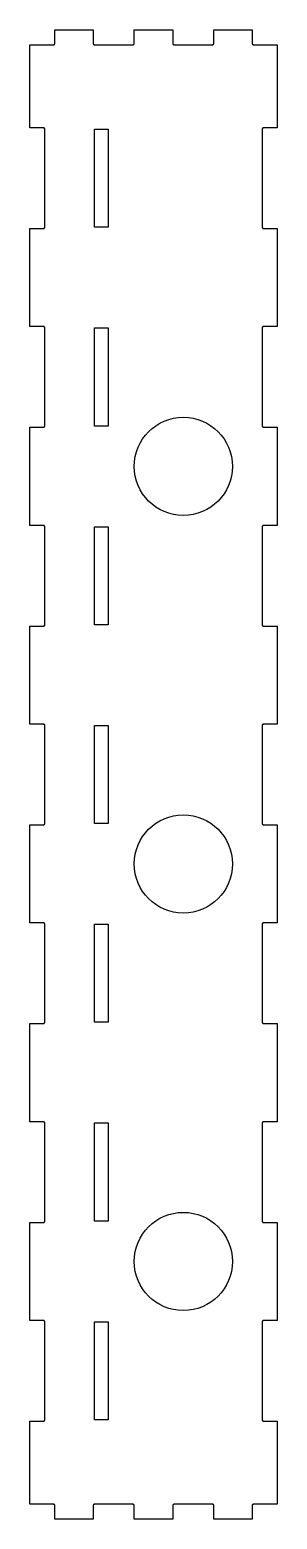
# Model space of a CAD drawing. Extents: x 80 to 130, y -1 to 298.
import ezdxf

# ---------------------------------------------------------------- set-up
doc = ezdxf.new("R2010")
doc.units = 0
doc.layers.add('Layer_1', color=7, linetype='CONTINUOUS')

msp = doc.modelspace()

# ---------------------------------------------------------------- linework, layer by layer
at = {"layer": 'Layer_1', "color": 7}
for points in [[(85.145092, 298.3674), (92.881552, 298.3674), (92.881552, 295.499878), (93.013844, 295.499878), (93.013844, 295.367587), (101.01232, 295.367587), (101.01232, 295.499878), (101.144612, 295.499878), (101.144612, 298.3674), (108.881071, 298.3674), (108.881071, 295.499878), (109.013363, 295.499878), (109.013363, 295.367587), (117.01131, 295.367587), (117.01131, 295.499878), (117.143602, 295.499878), (117.143602, 298.3674), (124.880088, 298.3674), (124.880088, 295.499878), (125.012379, 295.499878), (125.012379, 295.367587), (129.880812, 295.367587), (129.880812, 278.632196), (127.012759, 278.632196), (127.012759, 278.499905), (126.880468, 278.499905), (126.880468, 258.500117), (127.012759, 258.500117), (127.012759, 258.367826), (129.880812, 258.367826), (129.880812, 238.632105), (127.012759, 238.632105), (127.012759, 238.499813), (126.880468, 238.499813), (126.880468, 218.500026), (127.012759, 218.500026), (127.012759, 218.367734), (129.880812, 218.367734), (129.880812, 198.632013), (127.012759, 198.632013), (127.012759, 198.499721), (126.880468, 198.499721), (126.880468, 178.499934), (127.012759, 178.499934), (127.012759, 178.367643), (129.880812, 178.367643), (129.880812, 158.632437), (127.012759, 158.632437), (127.012759, 158.500145), (126.880468, 158.500145), (126.880468, 138.500359), (127.012759, 138.500359), (127.012759, 138.368067), (129.880812, 138.368067), (129.880812, 118.632345), (127.012759, 118.632345), (127.012759, 118.500053), (126.880468, 118.500053), (126.880468, 98.500267), (127.012759, 98.500267), (127.012759, 98.367975), (129.880812, 98.367975), (129.880812, 78.632253), (127.012759, 78.632253), (127.012759, 78.499961), (126.880468, 78.499961), (126.880468, 58.500175), (127.012759, 58.500175), (127.012759, 58.367883), (129.880812, 58.367883), (129.880812, 38.632677), (127.012759, 38.632677), (127.012759, 38.500386), (126.880468, 38.500386), (126.880468, 18.500599), (127.012759, 18.500599), (127.012759, 18.368307), (129.880812, 18.368307), (129.880812, 1.632917), (125.012379, 1.632917), (125.012379, 1.500625), (124.880088, 1.500625), (124.880088, -1.367415), (117.143602, -1.367415), (117.143602, 1.500625), (117.01131, 1.500625), (117.01131, 1.632917), (109.013363, 1.632917), (109.013363, 1.500625), (108.881071, 1.500625), (108.881071, -1.367415), (101.144612, -1.367415), (101.144612, 1.500625), (101.01232, 1.500625), (101.01232, 1.632917), (93.013844, 1.632917), (93.013844, 1.500625), (92.881552, 1.500625), (92.881552, -1.367415), (85.145092, -1.367415), (85.145092, 1.500625), (85.012801, 1.500625), (85.012801, 1.632917), (80.144368, 1.632917), (80.144368, 18.368307), (83.012395, 18.368307), (83.012395, 18.500599), (83.144686, 18.500599), (83.144686, 38.500386), (83.012395, 38.500386), (83.012395, 38.632677), (80.144368, 38.632677), (80.144368, 58.367883), (83.012395, 58.367883), (83.012395, 58.500175), (83.144686, 58.500175), (83.144686, 78.499961), (83.012395, 78.499961), (83.012395, 78.632253), (80.144368, 78.632253), (80.144368, 98.367975), (83.012395, 98.367975), (83.012395, 98.500267), (83.144686, 98.500267), (83.144686, 118.500053), (83.012395, 118.500053), (83.012395, 118.632345), (80.144368, 118.632345), (80.144368, 138.368067), (83.012395, 138.368067), (83.012395, 138.500359), (83.144686, 138.500359), (83.144686, 158.500145), (83.012395, 158.500145), (83.012395, 158.632437), (80.144368, 158.632437), (80.144368, 178.367643), (83.012395, 178.367643), (83.012395, 178.499934), (83.144686, 178.499934), (83.144686, 198.499721), (83.012395, 198.499721), (83.012395, 198.632013), (80.144368, 198.632013), (80.144368, 218.367734), (83.012395, 218.367734), (83.012395, 218.500026), (83.144686, 218.500026), (83.144686, 238.499813), (83.012395, 238.499813), (83.012395, 238.632105), (80.144368, 238.632105), (80.144368, 258.367826), (83.012395, 258.367826), (83.012395, 258.500117), (83.144686, 258.500117), (83.144686, 278.499905), (83.012395, 278.499905), (83.012395, 278.632196), (80.144368, 278.632196), (80.144368, 295.367587), (85.012801, 295.367587), (85.012801, 295.499878), (85.145092, 295.499878)], [(93.146135, 278.367613), (95.879304, 278.367613), (95.879304, 258.632409), (93.146135, 258.632409)], [(93.146135, 238.367522), (95.879304, 238.367522), (95.879304, 218.632317), (93.146135, 218.632317)], [(111.012737, 220.379495)], [(93.146135, 198.36743), (95.879304, 198.36743), (95.879304, 178.632226), (93.146135, 178.632226)], [(93.146135, 158.367854), (95.879304, 158.367854), (95.879304, 138.63265), (93.146135, 138.63265)], [(111.012737, 140.379311)], [(93.146135, 118.367762), (95.879304, 118.367762), (95.879304, 98.632558), (93.146135, 98.632558)], [(93.146135, 78.36767), (95.879304, 78.36767), (95.879304, 58.632466), (93.146135, 58.632466)], [(111.012737, 60.379643)], [(93.146135, 38.368094), (95.879304, 38.368094), (95.879304, 18.63289), (93.146135, 18.63289)]]:
    msp.add_lwpolyline(points, close=True, dxfattribs=at)
for points in [[(101.145114, 130.49981), (101.145114, 130.50034)], [(120.880334, 130.50034), (120.880334, 130.49981)]]:
    msp.add_lwpolyline(points, dxfattribs=at)
for points in [[(101.145114, 210.500007), (101.138764, 215.955873), (105.556851, 220.379495), (111.012737, 220.379495)], [(111.012737, 220.379495), (116.468597, 220.379495), (120.886737, 215.955873), (120.880334, 210.500007)], [(111.012737, 200.620521), (105.556851, 200.620521), (101.138738, 205.044142), (101.145114, 210.500007)], [(120.880334, 210.500007), (120.886684, 205.044142), (116.468597, 200.620521), (111.012737, 200.620521)], [(101.145114, 130.50034), (101.138764, 135.956205), (105.556851, 140.379311), (111.012737, 140.379311)], [(111.012737, 140.379311), (116.468597, 140.379311), (120.886737, 135.956205), (120.880334, 130.50034)], [(111.012737, 120.62084), (105.556851, 120.62084), (101.138738, 125.043945), (101.145114, 130.49981)], [(120.880334, 130.49981), (120.886684, 125.043945), (116.468597, 120.62084), (111.012737, 120.62084)], [(101.145114, 50.500156), (101.138764, 55.956021), (105.556851, 60.379643), (111.012737, 60.379643)], [(111.012737, 60.379643), (116.468597, 60.379643), (120.886737, 55.956021), (120.880334, 50.500156)], [(111.012737, 40.620669), (105.556851, 40.620669), (101.138738, 45.04429), (101.145114, 50.500156)], [(120.880334, 50.500156), (120.886684, 45.04429), (116.468597, 40.620669), (111.012737, 40.620669)]]:
    msp.add_open_spline(points, degree=3, dxfattribs=at)

doc.saveas('drawing.dxf')
